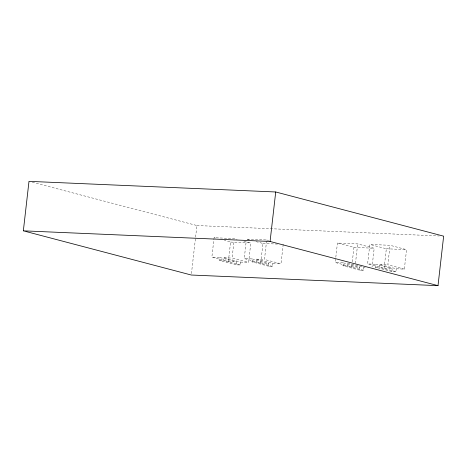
<?xml version="1.0" encoding="UTF-8"?>
<svg xmlns="http://www.w3.org/2000/svg" width="467" height="467" viewBox="0 0 467 467"><rect width="100%" height="100%" fill="white"/><g stroke="black" fill="none" stroke-linecap="round" stroke-linejoin="round"><path stroke-width="0.35" stroke-dasharray="2.33 1.75" d="M191.447 273.586L196.922 225.538L31.809 182.089M240.172 264.987L223.664 260.644L223.997 257.726L240.505 262.069L240.172 264.987L236.127 264.818L236.46 261.894L228.363 261.543L211.855 257.2L214.079 237.721L234.311 238.59L237.067 239.314M236.127 264.818L219.618 260.469L219.951 257.55L211.855 257.2M228.363 261.543L230.587 242.064L224.393 240.435M243.943 241.124L250.82 242.933L248.602 262.419L232.093 258.07L234.066 240.756M272.553 266.383L256.044 262.04L256.377 259.121L272.886 263.464L272.553 266.383L268.507 266.213L268.84 263.289L260.744 262.939L244.235 258.595L246.208 241.276M268.507 266.213L251.999 261.864L252.332 258.946L244.235 258.595M260.744 262.939L262.962 243.459L256.085 241.649M283.2 244.329L280.982 263.814L264.474 259.465L266.692 239.985L246.453 239.116L249.209 239.84M363.542 270.305L347.034 265.962L347.366 263.038L363.875 267.381L363.542 270.305L359.491 270.13L359.823 267.212L351.733 266.861L335.224 262.518L337.443 243.033L357.681 243.908L374.19 248.251L372.047 267.013M359.491 270.13L342.982 265.787L343.315 262.863L335.224 262.518M351.733 266.861L351.978 264.696M352.305 261.812L353.951 247.376L337.443 243.033M355.457 263.388L357.681 243.908M395.917 271.701L391.871 271.525L392.204 268.607L384.108 268.256L367.599 263.913L369.823 244.428L390.056 245.303L406.564 249.647L404.346 269.126L396.249 268.776L379.741 264.433L379.408 267.358L395.917 271.701L396.249 268.776M391.871 271.525L375.363 267.182L375.696 264.258L367.599 263.913M384.108 268.256L386.332 248.771L369.823 244.428M404.346 269.126L387.838 264.783L390.056 245.303M196.922 225.538L439.284 235.981M230.587 242.064L250.82 242.933M262.962 243.459L277.421 244.078M353.951 247.376L374.19 248.251M386.332 248.771L406.564 249.647M223.997 257.726L232.093 258.07M256.377 259.121L264.474 259.465M379.741 264.433L387.838 264.783M219.618 260.469L223.664 260.644M251.999 261.864L256.044 262.04M342.982 265.787L347.034 265.962M375.363 267.182L379.408 267.358M240.505 262.069L248.602 262.419M272.886 263.464L280.982 263.814M363.875 267.381L365.223 267.439M375.696 264.258L392.204 268.607M266.692 239.985L268.758 240.528M343.315 262.863L359.823 267.212M214.079 237.721L215.45 238.082M252.332 258.946L268.84 263.289M219.951 257.55L236.46 261.894"/><path stroke-width="0.7" d="M23.35 230.832L28.989 181.348L275.717 191.978L443.65 236.168L438.011 285.652L191.283 275.022L23.35 230.832L270.078 241.462L438.011 285.652M270.078 241.462L275.717 191.978"/></g></svg>
